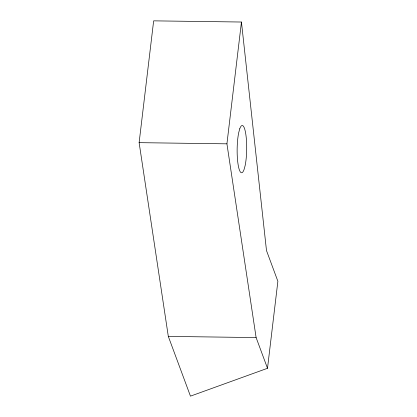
<?xml version="1.0" encoding="UTF-8"?>
<svg xmlns="http://www.w3.org/2000/svg" width="417" height="417" viewBox="0 0 417 417"><rect width="100%" height="100%" fill="white"/><g stroke="black" fill="none" stroke-linecap="round" stroke-linejoin="round"><path stroke-width="0.63" d="M139.122 142.656L153.649 20.85L241.453 22.028L266.494 250.575L277.878 281.287L267.506 368.294L190.46 396.15L168.312 336.399L139.122 142.656L226.926 143.834L256.116 337.577L267.506 368.294M226.926 143.834L241.453 22.028M168.312 336.399L256.116 337.577M239.744 128.817L238.717 132.632A23.628 4.769 -89.2 0 0 237.982 163.745A23.628 4.769 -89.2 0 0 244.091 169.458L245.123 165.643A23.628 4.769 -89.2 0 0 245.858 134.529A23.628 4.769 -89.2 0 0 239.744 128.817"/></g></svg>
